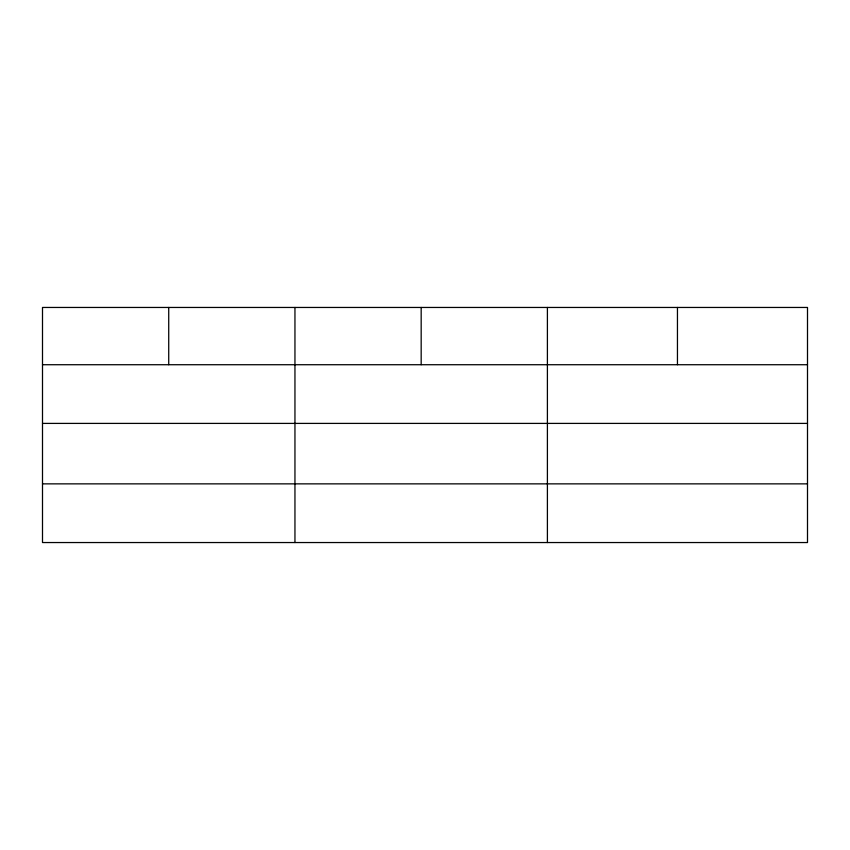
<?xml version="1.0" encoding="UTF-8"?>
<svg xmlns="http://www.w3.org/2000/svg" width="850" height="850" viewBox="0 0 850 850"><rect width="100%" height="100%" fill="white"/><g stroke="black" fill="none" stroke-linecap="round" stroke-linejoin="round"><path stroke-width="1.27" d="M807.5 423.406L807.5 307.456L42.5 307.456L42.5 542.544L807.5 542.544L807.5 423.406L42.5 423.406M42.5 364.724L807.5 364.724M42.5 483.862L807.5 483.862M677.45 307.456L677.45 364.724M547.4 307.456L547.4 542.544M421.175 307.456L421.175 364.724M294.95 307.456L294.95 542.544M168.725 307.456L168.725 364.724"/></g></svg>
